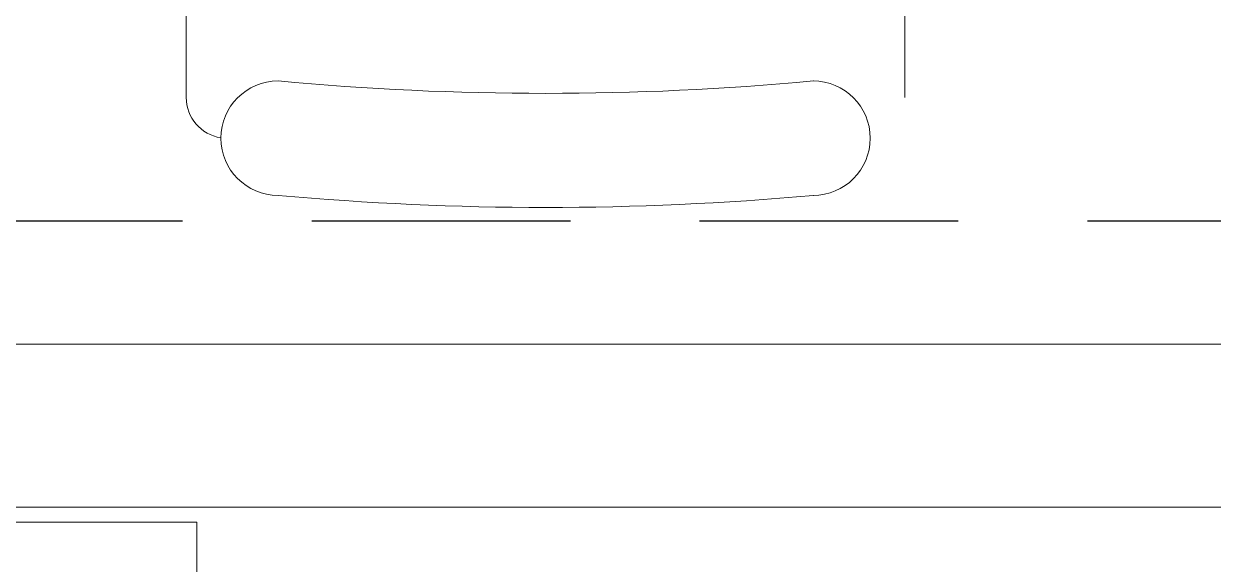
# Model space of a CAD drawing. Header units: inches. Extents: x -12418 to 57169, y -29325 to 19878.
# Drawn here: x 47588 to 48318, y -6982 to -6651 of the extents above; entities that cross this region are included whole.
import ezdxf

# ---------------------------------------------------------------- set-up
doc = ezdxf.new("R2010")
doc.units = ezdxf.units.IN
doc.header["$LTSCALE"] = 25
doc.header["$MEASUREMENT"] = 0
doc.linetypes.add('DASHDOT', pattern=[25.4, 12.7, -6.35, 0, -6.35])
doc.linetypes.add('HIDDEN', pattern=[9.525, 6.35, -3.175])
doc.layers.get('0').update_dxf_attribs({"color": 8})
for name, color, linetype, lineweight in [('00-Ground Floor$0$LOADING', 253, 'Continuous', 5), ('00-Ground Floor$0$Walls', 251, 'Continuous', 5), ('E-LITE-CLNG-CNDT', 6, 'DASHDOT', 35), ('E-POWR-FLOR-CNDT', 6, 'HIDDEN', 25)]:
    doc.layers.add(name, color=color, linetype=linetype, lineweight=lineweight)

# ---------------------------------------------------------------- blocks, each defined once
blk = doc.blocks.new('00-Ground Floor$0$GF21018-P')
at = {"color": 0}
for p, q in [((-0.2207, 0.47563), (-0.2207, 0.0675)), ((0.22049, 0.47563), (0.22049, 0.0675))]:
    blk.add_line(p, q, dxfattribs=at)
for centre, radius, start, end in [((-0.16429, 0.0425), 0.03511, 90, 270), ((0, 1.84674), 1.77674, 264.69456, 275.30527), ((0.16409, 0.0425), 0.03511, 270, 90), ((-0.1957, 0.0675), 0.025, 180, 261.47208), ((0, 1.83136), 1.83136, 264.85322, 275.14698)]:
    blk.add_arc(centre, radius, start, end, dxfattribs=at)
blk = doc.blocks.new('00-Ground Floor')
at = {"layer": '00-Ground Floor$0$LOADING', "elevation": 0}
blk.add_lwpolyline([(46593.81, -6956.72), (46593.81, -7556.72), (47693.81, -7556.72), (47693.81, -6956.72)], close=True, dxfattribs=at)
at = {"layer": '00-Ground Floor$0$Walls'}
for p, q in [((48817.93, -6847.43, 0), (46362.93, -6847.43, 0)), ((48817.93, -6947.43, 0), (46582.93, -6947.43, 0))]:
    blk.add_line(p, q, dxfattribs=at)
at = {"layer": '00-Ground Floor$0$LOADING', "extrusion": (-2.24021e-05, -7.77426e-06, 1), "xscale": 1000, "yscale": 1000, "zscale": 1000, "rotation": 359.9985892349694}
blk.add_blockref('00-Ground Floor$0$GF21018-P', (47908.05, -6763.45, -1.04), dxfattribs=at)

msp = doc.modelspace()

# ---------------------------------------------------------------- linework, layer by layer
at = {"layer": 'E-POWR-FLOR-CNDT', "elevation": 0}
msp.add_lwpolyline([(47050.05, -6771.61), (48495.44, -6771.61, 0.414214), (48570.44, -6696.61), (48570.44, -6339.34), (48694.19, -6215.6)], format="xyb", dxfattribs=at)

# ---------------------------------------------------------------- block references
at = {"layer": 'E-LITE-CLNG-CNDT'}
msp.add_blockref('00-Ground Floor', (0, 0), dxfattribs=at)

doc.saveas('drawing.dxf')
